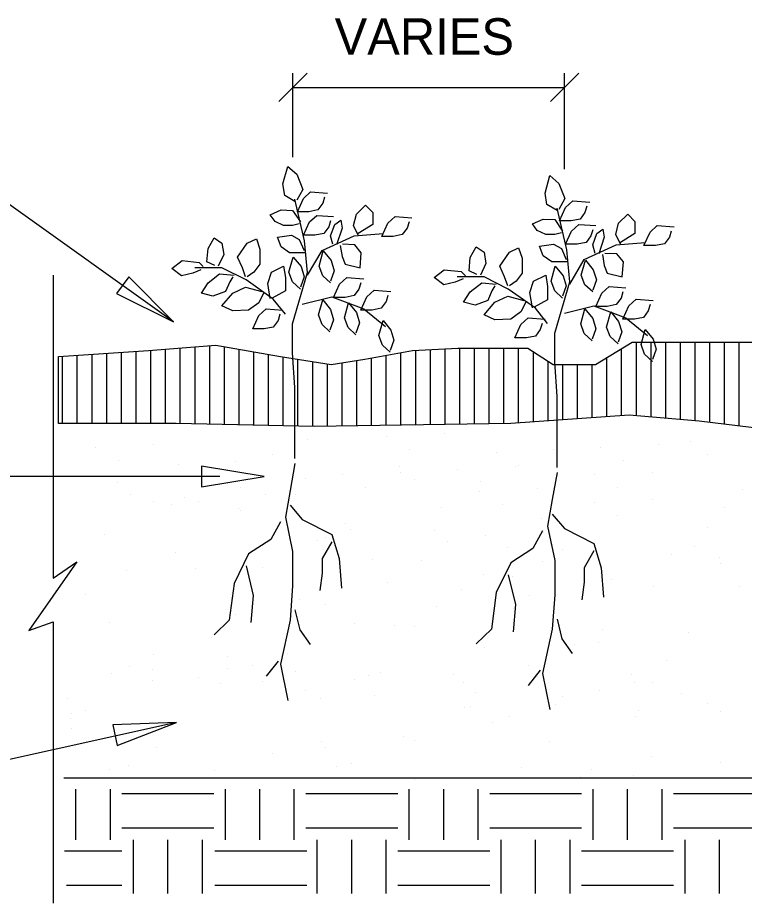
# Model space of a CAD drawing. Extents: x 10098.8 to 10186.2, y 10015.6 to 10049.1.
# Drawn here: x 10114.43 to 10128.34, y 10032.12 to 10049.09 of the extents above; entities that cross this region are included whole.
import ezdxf

# ---------------------------------------------------------------- set-up
doc = ezdxf.new("R2010")
doc.units = 0
for name, color, linetype in [('Default', 7, 'Continuous'), ('G-DETL-LINE', 7, 'Continuous'), ('G-DETL-OTLN', 7, 'Continuous'), ('G-DETL-PATT', 7, 'Continuous'), ('G-DETL-TEXT', 7, 'Continuous')]:
    doc.layers.add(name, color=color, linetype=linetype)

msp = doc.modelspace()

# ---------------------------------------------------------------- linework, layer by layer
at = {"layer": 'Default'}
for p, q in [((10119.971, 10048.02), (10119.43, 10047.48)), ((10119.7, 10046.415), (10119.7, 10048.02)), ((10125.175, 10048.02), (10124.634, 10047.48)), ((10124.904, 10046.183), (10124.904, 10048.02)), ((10119.7, 10047.75), (10124.904, 10047.75)), ((10117.415, 10043.262), (10114.217, 10045.546)), ((10118.303, 10040.296), (10111.188, 10040.296)), ((10117.47, 10035.584), (10110.724, 10034.092))]:
    msp.add_line(p, q, dxfattribs=at)
for points in [[(10116.558, 10044.124), (10116.324, 10043.799), (10117.415, 10043.262)], [(10117.949, 10040.496), (10117.949, 10040.096), (10119.148, 10040.296)], [(10116.255, 10035.537), (10116.336, 10035.145), (10117.47, 10035.584)]]:
    msp.add_lwpolyline(points, close=True, dxfattribs=at)
at = {"layer": 'G-DETL-LINE'}
for p, q in [((10125.615, 10043.808), (10125.754, 10043.935)), ((10125.754, 10043.935), (10126.077, 10043.912)), ((10125.499, 10043.553), (10125.615, 10043.808)), ((10126.019, 10043.831), (10125.985, 10043.715)), ((10125.892, 10043.588), (10125.719, 10043.553)), ((10125.985, 10043.715), (10125.892, 10043.588)), ((10125.211, 10043.218), (10125.291, 10043.507)), ((10125.291, 10043.507), (10125.442, 10043.322)), ((10125.719, 10043.553), (10125.499, 10043.553)), ((10125.442, 10043.322), (10125.499, 10043.126)), ((10125.28, 10043.033), (10125.211, 10043.218)), ((10125.499, 10043.126), (10125.43, 10042.929)), ((10125.43, 10042.894), (10125.28, 10043.033))]:
    msp.add_line(p, q, dxfattribs=at)
for points in [[(10119.74, 10045.565), (10119.544, 10045.68), (10119.509, 10045.9), (10119.602, 10046.235), (10119.775, 10046.085), (10119.89, 10045.796), (10119.775, 10045.588)], [(10124.76, 10045.391), (10124.564, 10045.507), (10124.529, 10045.726), (10124.621, 10046.062), (10124.795, 10045.911), (10124.91, 10045.622), (10124.795, 10045.414)], [(10119.74, 10040.64), (10119.74, 10042.004), (10119.694, 10042.663), (10119.694, 10043.218), (10119.983, 10044.201), (10119.925, 10044.813), (10119.74, 10045.611)], [(10120.306, 10045.645), (10120.272, 10045.53), (10120.179, 10045.403), (10120.006, 10045.368), (10119.787, 10045.368), (10119.902, 10045.622), (10120.041, 10045.749), (10120.364, 10045.726)], [(10120.953, 10044.917), (10120.861, 10045.102), (10120.919, 10045.322), (10121.092, 10045.495), (10121.23, 10045.356), (10121.23, 10045.125), (10120.953, 10044.952)], [(10124.76, 10040.467), (10124.76, 10041.831), (10124.714, 10042.49), (10124.714, 10043.045), (10125.003, 10044.027), (10124.945, 10044.64), (10124.76, 10045.437)], [(10125.326, 10045.472), (10125.291, 10045.356), (10125.199, 10045.229), (10125.026, 10045.195), (10124.806, 10045.195), (10124.922, 10045.449), (10125.06, 10045.576), (10125.384, 10045.553)], [(10119.821, 10045.137), (10119.694, 10045.102), (10119.521, 10045.102), (10119.359, 10045.183), (10119.267, 10045.31), (10119.475, 10045.403), (10119.694, 10045.391), (10119.844, 10045.172)], [(10120.422, 10045.195), (10120.387, 10045.079), (10120.295, 10044.952), (10120.122, 10044.917), (10119.902, 10044.917), (10120.018, 10045.172), (10120.156, 10045.299), (10120.48, 10045.276)], [(10121.924, 10045.172), (10121.889, 10045.056), (10121.796, 10044.929), (10121.623, 10044.894), (10121.404, 10044.894), (10121.519, 10045.148), (10121.658, 10045.276), (10121.981, 10045.252)], [(10125.973, 10044.744), (10125.881, 10044.929), (10125.938, 10045.148), (10126.112, 10045.322), (10126.25, 10045.183), (10126.25, 10044.952), (10125.973, 10044.778)], [(10120.468, 10044.744), (10120.422, 10044.906), (10120.503, 10045.125), (10120.618, 10045.206), (10120.641, 10045.056), (10120.537, 10044.732)], [(10124.841, 10044.963), (10124.714, 10044.929), (10124.541, 10044.929), (10124.379, 10045.01), (10124.287, 10045.137), (10124.494, 10045.229), (10124.714, 10045.218), (10124.864, 10044.998)], [(10125.442, 10045.021), (10125.407, 10044.906), (10125.315, 10044.778), (10125.141, 10044.744), (10124.922, 10044.744), (10125.037, 10044.998), (10125.176, 10045.125), (10125.499, 10045.102)], [(10126.943, 10044.998), (10126.909, 10044.883), (10126.816, 10044.755), (10126.643, 10044.721), (10126.423, 10044.721), (10126.539, 10044.975), (10126.678, 10045.102), (10127.001, 10045.079)], [(10119.948, 10044.582), (10119.81, 10044.582), (10119.636, 10044.582), (10119.475, 10044.698), (10119.405, 10044.883), (10119.671, 10044.917), (10119.821, 10044.836), (10119.914, 10044.628)], [(10119.983, 10044.154), (10120.26, 10044.628), (10120.872, 10044.906), (10121.427, 10044.952)], [(10125.488, 10044.57), (10125.442, 10044.732), (10125.522, 10044.952), (10125.638, 10045.033), (10125.661, 10044.883), (10125.557, 10044.559)], [(10118.204, 10044.339), (10118.054, 10044.409), (10118.077, 10044.663), (10118.192, 10044.871), (10118.343, 10044.767), (10118.377, 10044.547), (10118.273, 10044.328)], [(10118.793, 10044.12), (10118.735, 10044.293), (10118.643, 10044.501), (10118.828, 10044.767), (10119.001, 10044.848), (10119.07, 10044.651), (10119.07, 10044.362), (10118.955, 10044.212), (10118.828, 10044.12)], [(10125.003, 10043.981), (10125.28, 10044.455), (10125.892, 10044.732), (10126.447, 10044.778)], [(10120.422, 10044.004), (10120.272, 10044.143), (10120.202, 10044.328), (10120.283, 10044.617), (10120.433, 10044.432), (10120.491, 10044.235), (10120.422, 10044.039)], [(10120.607, 10044.721), (10120.641, 10044.513), (10120.699, 10044.362), (10120.988, 10044.293), (10121.011, 10044.582), (10120.884, 10044.732), (10120.653, 10044.744)], [(10123.224, 10044.166), (10123.074, 10044.235), (10123.097, 10044.49), (10123.212, 10044.698), (10123.362, 10044.594), (10123.397, 10044.374), (10123.293, 10044.154)], [(10123.813, 10043.946), (10123.755, 10044.12), (10123.663, 10044.328), (10123.848, 10044.594), (10124.021, 10044.674), (10124.09, 10044.478), (10124.09, 10044.189), (10123.975, 10044.039), (10123.848, 10043.946)], [(10124.968, 10044.409), (10124.829, 10044.409), (10124.656, 10044.409), (10124.494, 10044.524), (10124.425, 10044.709), (10124.691, 10044.744), (10124.841, 10044.663), (10124.933, 10044.455)], [(10117.938, 10044.258), (10117.788, 10044.189), (10117.569, 10044.143), (10117.384, 10044.281), (10117.58, 10044.432), (10117.904, 10044.397), (10117.985, 10044.316)], [(10119.844, 10043.888), (10119.694, 10044.027), (10119.625, 10044.212), (10119.706, 10044.501), (10119.856, 10044.316), (10119.914, 10044.12), (10119.844, 10043.923)], [(10125.442, 10043.831), (10125.291, 10043.969), (10125.222, 10044.154), (10125.303, 10044.443), (10125.453, 10044.258), (10125.511, 10044.062), (10125.442, 10043.865)], [(10125.626, 10044.547), (10125.661, 10044.339), (10125.719, 10044.189), (10126.008, 10044.12), (10126.031, 10044.409), (10125.904, 10044.559), (10125.673, 10044.57)], [(10119.556, 10043.403), (10119.324, 10043.692), (10118.805, 10044.062), (10118.343, 10044.293), (10117.823, 10044.293)], [(10119.267, 10043.704), (10119.221, 10043.993), (10119.29, 10044.212), (10119.521, 10044.328), (10119.556, 10044.108), (10119.556, 10043.854), (10119.301, 10043.715)], [(10122.958, 10044.085), (10122.808, 10044.016), (10122.588, 10043.969), (10122.404, 10044.108), (10122.6, 10044.258), (10122.923, 10044.224), (10123.004, 10044.143)], [(10124.864, 10043.715), (10124.714, 10043.854), (10124.645, 10044.039), (10124.725, 10044.328), (10124.876, 10044.143), (10124.933, 10043.946), (10124.864, 10043.75)], [(10118.551, 10044.12), (10118.493, 10044.027), (10118.412, 10043.842), (10118.169, 10043.75), (10117.95, 10043.808), (10118.077, 10044.004), (10118.296, 10044.177), (10118.574, 10044.154)], [(10120.999, 10044.004), (10120.965, 10043.888), (10120.872, 10043.761), (10120.699, 10043.727), (10120.48, 10043.727), (10120.595, 10043.981), (10120.734, 10044.108), (10121.057, 10044.085)], [(10124.575, 10043.23), (10124.344, 10043.519), (10123.824, 10043.888), (10123.362, 10044.12), (10122.843, 10044.12)], [(10124.287, 10043.53), (10124.24, 10043.819), (10124.31, 10044.039), (10124.541, 10044.154), (10124.575, 10043.935), (10124.575, 10043.68), (10124.321, 10043.542)], [(10119.14, 10043.808), (10119.047, 10043.623), (10118.851, 10043.484), (10118.551, 10043.472), (10118.343, 10043.565), (10118.551, 10043.808), (10118.793, 10043.923), (10119.105, 10043.842)], [(10123.57, 10043.946), (10123.513, 10043.854), (10123.432, 10043.669), (10123.189, 10043.576), (10122.97, 10043.634), (10123.097, 10043.831), (10123.316, 10044.004), (10123.593, 10043.981)], [(10119.879, 10043.6), (10120.445, 10043.738), (10121.057, 10043.507), (10121.473, 10043.172)], [(10121.519, 10043.761), (10121.485, 10043.646), (10121.392, 10043.519), (10121.219, 10043.484), (10120.999, 10043.484), (10121.115, 10043.738), (10121.254, 10043.865), (10121.577, 10043.842)], [(10124.159, 10043.634), (10124.067, 10043.449), (10123.871, 10043.311), (10123.57, 10043.299), (10123.362, 10043.391), (10123.57, 10043.634), (10123.813, 10043.75), (10124.125, 10043.669)], [(10120.41, 10043.068), (10120.26, 10043.207), (10120.191, 10043.391), (10120.272, 10043.68), (10120.422, 10043.495), (10120.48, 10043.299), (10120.41, 10043.102)], [(10120.907, 10043.01), (10120.757, 10043.149), (10120.688, 10043.334), (10120.768, 10043.623), (10120.919, 10043.438), (10120.976, 10043.241), (10120.907, 10043.045)], [(10124.899, 10043.426), (10125.465, 10043.565), (10126.077, 10043.334), (10126.493, 10042.998)], [(10126.539, 10043.588), (10126.504, 10043.472), (10126.412, 10043.345), (10126.239, 10043.311), (10126.019, 10043.311), (10126.135, 10043.565), (10126.273, 10043.692), (10126.597, 10043.669)], [(10119.452, 10043.403), (10119.417, 10043.287), (10119.324, 10043.16), (10119.151, 10043.126), (10118.932, 10043.126), (10119.047, 10043.38), (10119.186, 10043.507), (10119.509, 10043.484)], [(10125.927, 10042.837), (10125.777, 10042.975), (10125.707, 10043.16), (10125.788, 10043.449), (10125.938, 10043.264), (10125.996, 10043.068), (10125.927, 10042.871)], [(10121.565, 10042.675), (10121.415, 10042.814), (10121.346, 10042.998), (10121.427, 10043.287), (10121.577, 10043.102), (10121.635, 10042.906), (10121.565, 10042.709)], [(10124.471, 10043.23), (10124.437, 10043.114), (10124.344, 10042.987), (10124.171, 10042.952), (10123.952, 10042.952), (10124.067, 10043.206), (10124.206, 10043.334), (10124.529, 10043.311)], [(10126.585, 10042.501), (10126.435, 10042.64), (10126.366, 10042.825), (10126.447, 10043.114), (10126.597, 10042.929), (10126.654, 10042.733), (10126.585, 10042.536)], [(10119.74, 10040.548), (10119.648, 10040.028), (10119.556, 10039.519), (10119.694, 10038.86), (10119.694, 10038.201), (10119.648, 10037.543), (10119.463, 10036.699), (10119.602, 10036.005)], [(10124.76, 10040.375), (10124.668, 10039.854), (10124.575, 10039.346), (10124.714, 10038.687), (10124.714, 10038.028), (10124.668, 10037.369), (10124.483, 10036.525), (10124.621, 10035.832)], [(10119.648, 10039.75), (10119.879, 10039.473), (10120.445, 10039.184), (10120.584, 10038.722), (10120.63, 10038.155)], [(10124.668, 10039.577), (10124.899, 10039.3), (10125.465, 10039.011), (10125.603, 10038.548), (10125.65, 10037.982)], [(10119.463, 10039.427), (10119.278, 10039.092), (10118.851, 10038.814), (10118.574, 10038.248), (10118.481, 10037.543), (10118.192, 10037.265)], [(10124.483, 10039.253), (10124.298, 10038.918), (10123.871, 10038.641), (10123.593, 10038.074), (10123.501, 10037.369), (10123.212, 10037.092)], [(10120.445, 10039.045), (10120.26, 10038.722), (10120.26, 10038.444), (10120.214, 10038.109)], [(10125.465, 10038.872), (10125.28, 10038.548), (10125.28, 10038.271), (10125.234, 10037.936)], [(10118.805, 10038.583), (10118.943, 10038.017), (10118.897, 10037.496)], [(10123.824, 10038.41), (10123.963, 10037.843), (10123.917, 10037.323)], [(10119.74, 10037.739), (10119.833, 10037.358), (10120.029, 10037.08)], [(10124.76, 10037.566), (10124.853, 10037.184), (10125.049, 10036.907)], [(10119.417, 10036.757), (10119.186, 10036.468)], [(10124.437, 10036.583), (10124.206, 10036.294)]]:
    msp.add_lwpolyline(points, dxfattribs=at)
at = {"layer": 'G-DETL-OTLN'}
for p, q in [((10115.108, 10044.153), (10115.108, 10038.348)), ((10115.563, 10038.663), (10114.647, 10037.349)), ((10115.108, 10038.348), (10115.563, 10038.663)), ((10114.647, 10037.349), (10115.108, 10037.51)), ((10115.108, 10037.51), (10115.108, 10032.12))]:
    msp.add_line(p, q, dxfattribs=at)
for points in [[(10129.212, 10041.147), (10127.48, 10041.356), (10126.14, 10041.471), (10123.876, 10041.309), (10120.11, 10041.252), (10117.465, 10041.309), (10115.212, 10041.309), (10115.212, 10042.592), (10116.933, 10042.708), (10118.227, 10042.812), (10119.463, 10042.592), (10120.433, 10042.442), (10121.08, 10042.546), (10121.993, 10042.708), (10122.859, 10042.754), (10124.199, 10042.754), (10124.684, 10042.442), (10125.493, 10042.442), (10126.197, 10042.87), (10128.184, 10042.87), (10129.42, 10042.87)], [(10115.316, 10034.524), (10138.476, 10034.524)]]:
    msp.add_lwpolyline(points, dxfattribs=at)
at = {"layer": 'G-DETL-PATT'}
for p, q in [((10116.982, 10041.309), (10116.982, 10042.712)), ((10117.263, 10041.309), (10117.263, 10042.734)), ((10117.545, 10041.308), (10117.545, 10042.757)), ((10117.827, 10041.301), (10117.827, 10042.78)), ((10118.108, 10041.295), (10118.108, 10042.802)), ((10118.39, 10041.289), (10118.39, 10042.783)), ((10118.672, 10041.283), (10118.672, 10042.733)), ((10122.052, 10041.281), (10122.052, 10042.711)), ((10122.333, 10041.286), (10122.333, 10042.726)), ((10122.615, 10041.29), (10122.615, 10042.741)), ((10122.897, 10041.294), (10122.897, 10042.754)), ((10123.178, 10041.299), (10123.178, 10042.754)), ((10123.46, 10041.303), (10123.46, 10042.754)), ((10123.742, 10041.307), (10123.742, 10042.754)), ((10124.023, 10041.32), (10124.023, 10042.754)), ((10125.995, 10041.461), (10125.995, 10042.747)), ((10126.277, 10041.459), (10126.277, 10042.87)), ((10126.558, 10041.435), (10126.558, 10042.87)), ((10126.84, 10041.411), (10126.84, 10042.87)), ((10127.122, 10041.386), (10127.122, 10042.87)), ((10127.403, 10041.362), (10127.403, 10042.87)), ((10127.685, 10041.331), (10127.685, 10042.87)), ((10127.967, 10041.297), (10127.967, 10042.87)), ((10128.248, 10041.263), (10128.248, 10042.87)), ((10115.292, 10041.309), (10115.292, 10042.598)), ((10115.573, 10041.309), (10115.573, 10042.617)), ((10115.855, 10041.309), (10115.855, 10042.636)), ((10116.137, 10041.309), (10116.137, 10042.654)), ((10116.418, 10041.309), (10116.418, 10042.673)), ((10116.7, 10041.309), (10116.7, 10042.692)), ((10118.953, 10041.277), (10118.953, 10042.683)), ((10119.235, 10041.271), (10119.235, 10042.633)), ((10119.517, 10041.264), (10119.517, 10042.584)), ((10121.207, 10041.268), (10121.207, 10042.569)), ((10121.488, 10041.273), (10121.488, 10042.619)), ((10121.77, 10041.277), (10121.77, 10042.668)), ((10124.305, 10041.34), (10124.305, 10042.686)), ((10125.713, 10041.441), (10125.713, 10042.576)), ((10119.798, 10041.258), (10119.798, 10042.54)), ((10120.08, 10041.252), (10120.08, 10042.497)), ((10120.362, 10041.255), (10120.362, 10042.453)), ((10120.643, 10041.26), (10120.643, 10042.476)), ((10120.925, 10041.264), (10120.925, 10042.521)), ((10124.587, 10041.36), (10124.587, 10042.505)), ((10124.868, 10041.38), (10124.868, 10042.442)), ((10125.15, 10041.4), (10125.15, 10042.442)), ((10125.432, 10041.421), (10125.432, 10042.442)), ((10121.492, 10041.058), (10121.492, 10041.058)), ((10122.599, 10041.113), (10122.599, 10041.113)), ((10115.927, 10040.85), (10115.927, 10040.85)), ((10117.033, 10040.904), (10117.033, 10040.904)), ((10119.975, 10041.013), (10119.975, 10041.013)), ((10125.592, 10040.85), (10125.592, 10040.85)), ((10126.699, 10040.904), (10126.699, 10040.904)), ((10127.313, 10040.973), (10127.313, 10040.973)), ((10119.302, 10040.718), (10119.302, 10040.718)), ((10121.926, 10040.817), (10121.926, 10040.817)), ((10123.592, 10040.751), (10123.592, 10040.751)), ((10124.698, 10040.805), (10124.698, 10040.805)), ((10127.637, 10040.709), (10127.637, 10040.709)), ((10116.361, 10040.609), (10116.361, 10040.609)), ((10117.501, 10040.533), (10117.501, 10040.533)), ((10118.608, 10040.587), (10118.608, 10040.587)), ((10124.026, 10040.51), (10124.026, 10040.51)), ((10126.026, 10040.609), (10126.026, 10040.609)), ((10121.75, 10040.487), (10121.75, 10040.487)), ((10121.757, 10040.379), (10121.757, 10040.379)), ((10122.859, 10040.434), (10122.859, 10040.434)), ((10123.965, 10040.488), (10123.965, 10040.488)), ((10126.59, 10040.379), (10126.59, 10040.379)), ((10116.183, 10040.31), (10116.183, 10040.31)), ((10116.337, 10040.187), (10116.337, 10040.187)), ((10117.935, 10040.291), (10117.935, 10040.291)), ((10119.947, 10040.264), (10119.947, 10040.264)), ((10120.651, 10040.325), (10120.651, 10040.325)), ((10122.038, 10040.239), (10122.038, 10040.239)), ((10123.293, 10040.192), (10123.293, 10040.192)), ((10125.483, 10040.325), (10125.483, 10040.325)), ((10118.693, 10040.094), (10118.693, 10040.094)), ((10121.085, 10040.083), (10121.085, 10040.083)), ((10123.275, 10040.008), (10123.275, 10040.008)), ((10124.381, 10040.062), (10124.381, 10040.062)), ((10125.917, 10040.083), (10125.917, 10040.083)), ((10128.318, 10040.042), (10128.318, 10040.042)), ((10116.594, 10039.945), (10116.594, 10039.945)), ((10117.625, 10039.901), (10117.625, 10039.901)), ((10119.178, 10039.944), (10119.178, 10039.944)), ((10119.749, 10039.953), (10119.749, 10039.953)), ((10126.59, 10039.854), (10126.59, 10039.854)), ((10117.041, 10039.811), (10117.041, 10039.811)), ((10117.373, 10039.752), (10117.373, 10039.752)), ((10117.891, 10039.816), (10117.891, 10039.816)), ((10118.66, 10039.691), (10118.66, 10039.691)), ((10122.555, 10039.706), (10122.555, 10039.706)), ((10123.709, 10039.766), (10123.709, 10039.766)), ((10125.483, 10039.8), (10125.483, 10039.8)), ((10127.969, 10039.696), (10127.969, 10039.696)), ((10118.694, 10039.645), (10118.694, 10039.645)), ((10124.466, 10039.488), (10124.466, 10039.488)), ((10125.917, 10039.558), (10125.917, 10039.558)), ((10120.703, 10039.392), (10120.703, 10039.392)), ((10127.648, 10039.324), (10127.648, 10039.324)), ((10116.087, 10039.179), (10116.087, 10039.179)), ((10120.797, 10039.29), (10120.797, 10039.29)), ((10122.416, 10039.27), (10122.416, 10039.27)), ((10123.384, 10039.175), (10123.384, 10039.175)), ((10124.49, 10039.23), (10124.49, 10039.23)), ((10120.18, 10039.073), (10120.18, 10039.073)), ((10120.332, 10039.124), (10120.332, 10039.124)), ((10122.661, 10039.045), (10122.661, 10039.045)), ((10124.631, 10038.985), (10124.631, 10038.985)), ((10117.459, 10038.847), (10117.459, 10038.847)), ((10123.818, 10038.934), (10123.818, 10038.934)), ((10124.856, 10038.904), (10124.856, 10038.904)), ((10127.393, 10038.953), (10127.393, 10038.953)), ((10121.219, 10038.708), (10121.219, 10038.708)), ((10122.166, 10038.682), (10122.166, 10038.682)), ((10124.485, 10038.676), (10124.485, 10038.676)), ((10126.945, 10038.794), (10126.945, 10038.794)), ((10127.865, 10038.749), (10127.865, 10038.749)), ((10116.514, 10038.497), (10116.514, 10038.497)), ((10117.843, 10038.531), (10117.843, 10038.531)), ((10119.111, 10038.549), (10119.111, 10038.549)), ((10127.892, 10038.62), (10127.892, 10038.62)), ((10123.344, 10038.413), (10123.344, 10038.413)), ((10123.913, 10038.386), (10123.913, 10038.386)), ((10125.796, 10038.33), (10125.796, 10038.33)), ((10121.512, 10038.267), (10121.512, 10038.267)), ((10122.931, 10038.14), (10122.931, 10038.14)), ((10126.614, 10038.196), (10126.614, 10038.196)), ((10128.246, 10038.185), (10128.246, 10038.185)), ((10115.735, 10038.032), (10115.735, 10038.032)), ((10124.237, 10038.018), (10124.237, 10038.018)), ((10119.834, 10037.935), (10119.834, 10037.935)), ((10120.33, 10037.845), (10120.33, 10037.845)), ((10122.452, 10037.815), (10122.452, 10037.815)), ((10118.61, 10037.66), (10118.61, 10037.66)), ((10123.926, 10037.773), (10123.926, 10037.773)), ((10116.183, 10037.493), (10116.183, 10037.493)), ((10120.88, 10037.475), (10120.88, 10037.475)), ((10121.639, 10037.45), (10121.639, 10037.45)), ((10122.038, 10037.422), (10122.038, 10037.422)), ((10125.638, 10037.364), (10125.638, 10037.364)), ((10127.274, 10037.307), (10127.274, 10037.307)), ((10118.133, 10037.209), (10118.133, 10037.209)), ((10125.545, 10037.119), (10125.545, 10037.119)), ((10123.369, 10037.017), (10123.369, 10037.017)), ((10125.1, 10037.073), (10125.1, 10037.073)), ((10117.04, 10036.88), (10117.04, 10036.88)), ((10118.449, 10036.839), (10118.449, 10036.839)), ((10119.593, 10036.902), (10119.593, 10036.902)), ((10116.564, 10036.655), (10116.564, 10036.655)), ((10118.442, 10036.621), (10118.442, 10036.621)), ((10118.931, 10036.673), (10118.931, 10036.673)), ((10124.221, 10036.682), (10124.221, 10036.682)), ((10126.85, 10036.77), (10126.85, 10036.77)), ((10116.223, 10036.531), (10116.223, 10036.531)), ((10117.005, 10036.59), (10117.005, 10036.59)), ((10117.891, 10036.436), (10117.891, 10036.436)), ((10119.753, 10036.554), (10119.753, 10036.554)), ((10121.15, 10036.479), (10121.15, 10036.479)), ((10121.372, 10036.534), (10121.372, 10036.534)), ((10122.77, 10036.507), (10122.77, 10036.507)), ((10124.386, 10036.466), (10124.386, 10036.466)), ((10126.186, 10036.494), (10126.186, 10036.494)), ((10117.02, 10036.391), (10117.02, 10036.391)), ((10118.307, 10036.329), (10118.307, 10036.329)), ((10119.111, 10036.366), (10119.111, 10036.366)), ((10120.882, 10036.401), (10120.882, 10036.401)), ((10122.967, 10036.351), (10122.967, 10036.351)), ((10126.236, 10036.357), (10126.236, 10036.357)), ((10126.582, 10036.344), (10126.582, 10036.344)), ((10119.94, 10036.198), (10119.94, 10036.198)), ((10121.266, 10036.096), (10121.266, 10036.096)), ((10123.206, 10036.167), (10123.206, 10036.167)), ((10125.564, 10036.197), (10125.564, 10036.197)), ((10127.148, 10036.147), (10127.148, 10036.147)), ((10115.385, 10036.045), (10115.385, 10036.045)), ((10120.233, 10036.045), (10120.233, 10036.045)), ((10124.856, 10036.087), (10124.856, 10036.087)), ((10127.648, 10035.944), (10127.648, 10035.944)), ((10115.47, 10035.762), (10115.47, 10035.762)), ((10115.734, 10035.818), (10115.734, 10035.818)), ((10122.991, 10035.88), (10122.991, 10035.88)), ((10123.1, 10035.893), (10123.1, 10035.893)), ((10124.725, 10035.922), (10124.725, 10035.922)), ((10126.316, 10035.818), (10126.316, 10035.818)), ((10127.892, 10035.803), (10127.892, 10035.803)), ((10115.452, 10035.662), (10115.452, 10035.662)), ((10123.857, 10035.703), (10123.857, 10035.703)), ((10126.252, 10035.691), (10126.252, 10035.691)), ((10115.47, 10035.467), (10115.47, 10035.467)), ((10116.988, 10035.5), (10116.988, 10035.5)), ((10123.528, 10035.581), (10123.528, 10035.581)), ((10121.813, 10035.321), (10121.813, 10035.321)), ((10117.089, 10035.108), (10117.089, 10035.108)), ((10120.246, 10035.214), (10120.246, 10035.214)), ((10120.33, 10035.099), (10120.33, 10035.099)), ((10122.038, 10035.24), (10122.038, 10035.24)), ((10124.61, 10035.226), (10124.61, 10035.226)), ((10119.313, 10034.988), (10119.313, 10034.988)), ((10126.565, 10034.926), (10126.565, 10034.926)), ((10116.552, 10034.752), (10116.552, 10034.752)), ((10120.527, 10034.748), (10120.527, 10034.748)), ((10120.821, 10034.804), (10120.821, 10034.804)), ((10127.893, 10034.823), (10127.893, 10034.823)), ((10116.183, 10034.676), (10116.183, 10034.676)), ((10118.203, 10034.667), (10118.203, 10034.667)), ((10124.084, 10034.718), (10124.084, 10034.718)), ((10125.412, 10034.676), (10125.412, 10034.676)), ((10126.229, 10034.572), (10126.229, 10034.572)), ((10122.036, 10034.499), (10122.036, 10034.499)), ((10123.007, 10034.512), (10123.007, 10034.512)), ((10123.155, 10034.509), (10123.155, 10034.509)), ((10125.209, 10034.536), (10125.209, 10034.536)), ((10115.547, 10033.338), (10115.547, 10034.305)), ((10116.207, 10033.338), (10116.207, 10034.305)), ((10118.408, 10033.338), (10118.408, 10034.305)), ((10119.068, 10033.338), (10119.068, 10034.305)), ((10119.728, 10033.338), (10119.728, 10034.305)), ((10121.929, 10033.338), (10121.929, 10034.305)), ((10122.589, 10033.338), (10122.589, 10034.305)), ((10123.249, 10033.338), (10123.249, 10034.305)), ((10125.449, 10033.338), (10125.449, 10034.305)), ((10126.109, 10033.338), (10126.109, 10034.305)), ((10126.77, 10033.338), (10126.77, 10034.305)), ((10118.188, 10034.219), (10116.427, 10034.219)), ((10121.708, 10034.219), (10119.948, 10034.219)), ((10125.229, 10034.219), (10123.469, 10034.219)), ((10128.75, 10034.219), (10126.99, 10034.219)), ((10118.188, 10033.559), (10116.427, 10033.559)), ((10121.708, 10033.559), (10119.948, 10033.559)), ((10125.229, 10033.559), (10123.469, 10033.559)), ((10128.75, 10033.559), (10126.99, 10033.559)), ((10116.647, 10032.305), (10116.647, 10033.338)), ((10117.307, 10032.305), (10117.307, 10033.338)), ((10117.968, 10032.305), (10117.968, 10033.338)), ((10120.168, 10032.305), (10120.168, 10033.338)), ((10120.828, 10032.305), (10120.828, 10033.338)), ((10121.488, 10032.305), (10121.488, 10033.338)), ((10123.689, 10032.305), (10123.689, 10033.338)), ((10124.349, 10032.305), (10124.349, 10033.338)), ((10125.009, 10032.305), (10125.009, 10033.338)), ((10127.21, 10032.305), (10127.21, 10033.338)), ((10127.87, 10032.305), (10127.87, 10033.338)), ((10116.427, 10033.118), (10115.327, 10033.118)), ((10119.97, 10033.118), (10118.209, 10033.118)), ((10123.469, 10033.118), (10121.708, 10033.118)), ((10126.99, 10033.118), (10125.229, 10033.118)), ((10116.427, 10032.458), (10115.365, 10032.458)), ((10119.97, 10032.458), (10118.209, 10032.458)), ((10123.469, 10032.458), (10121.708, 10032.458)), ((10126.99, 10032.458), (10125.229, 10032.458))]:
    msp.add_line(p, q, dxfattribs=at)

# ---------------------------------------------------------------- texts
at = {"layer": 'G-DETL-TEXT'}
msp.add_text('VARIES', height=0.7, dxfattribs=at).set_placement((10120.5, 10048.375))

doc.saveas('drawing.dxf')
